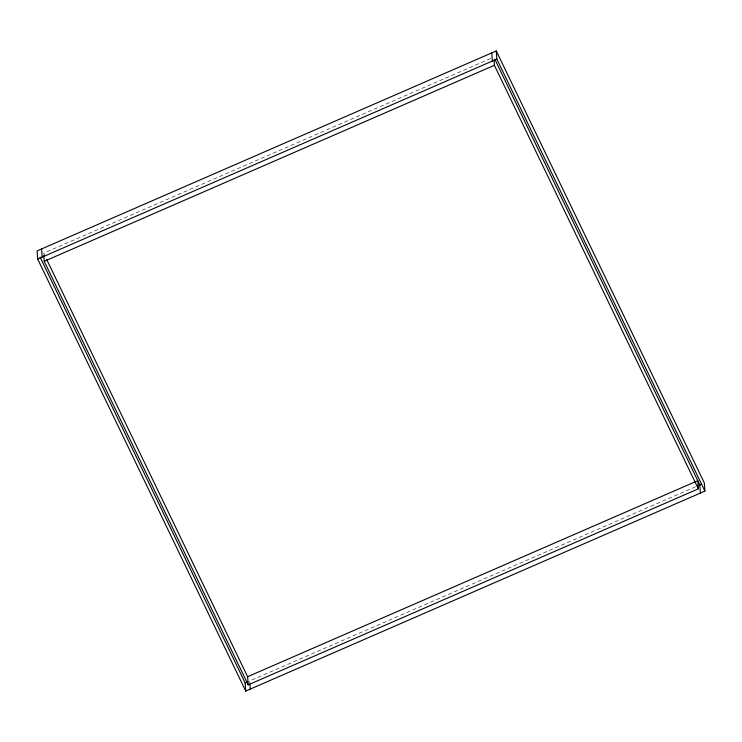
<?xml version="1.0" encoding="UTF-8"?>
<svg xmlns="http://www.w3.org/2000/svg" width="742" height="742" viewBox="0 0 742 742"><rect width="100%" height="100%" fill="white"/><g stroke="black" fill="none" stroke-linecap="round" stroke-linejoin="round"><path stroke-width="0.56" stroke-dasharray="3.71 2.78" d="M490.629 58.516L43.639 253.17L45.151 256.305M695.579 486.761L249.655 680.952L249.804 682.992"/><path stroke-width="1.11" d="M496.277 50.938L37.1 250.898L37.666 259.051L245.723 691.062L704.9 491.102L704.334 482.949L496.277 50.938L496.843 59.082L704.9 491.102M37.666 259.051L496.843 59.082M248.19 684.866L247.615 676.713L697.786 480.677L698.361 488.83L248.19 684.866L44.214 261.323L494.385 65.287L494.024 60.185M245.723 691.062L245.157 682.918L247.856 681.74M697.703 485.834L701.626 484.127M494.812 59.221L699.827 484.916L700.402 493.059M494.385 65.287L698.361 488.83M46.653 259.431L247.615 676.713M40.114 257.159L245.157 682.918M491.77 52.895L492.345 61.048M249.868 684.013L250.23 689.105M43.787 255.211L44.214 261.323M41.598 248.941L42.173 257.084"/></g></svg>
